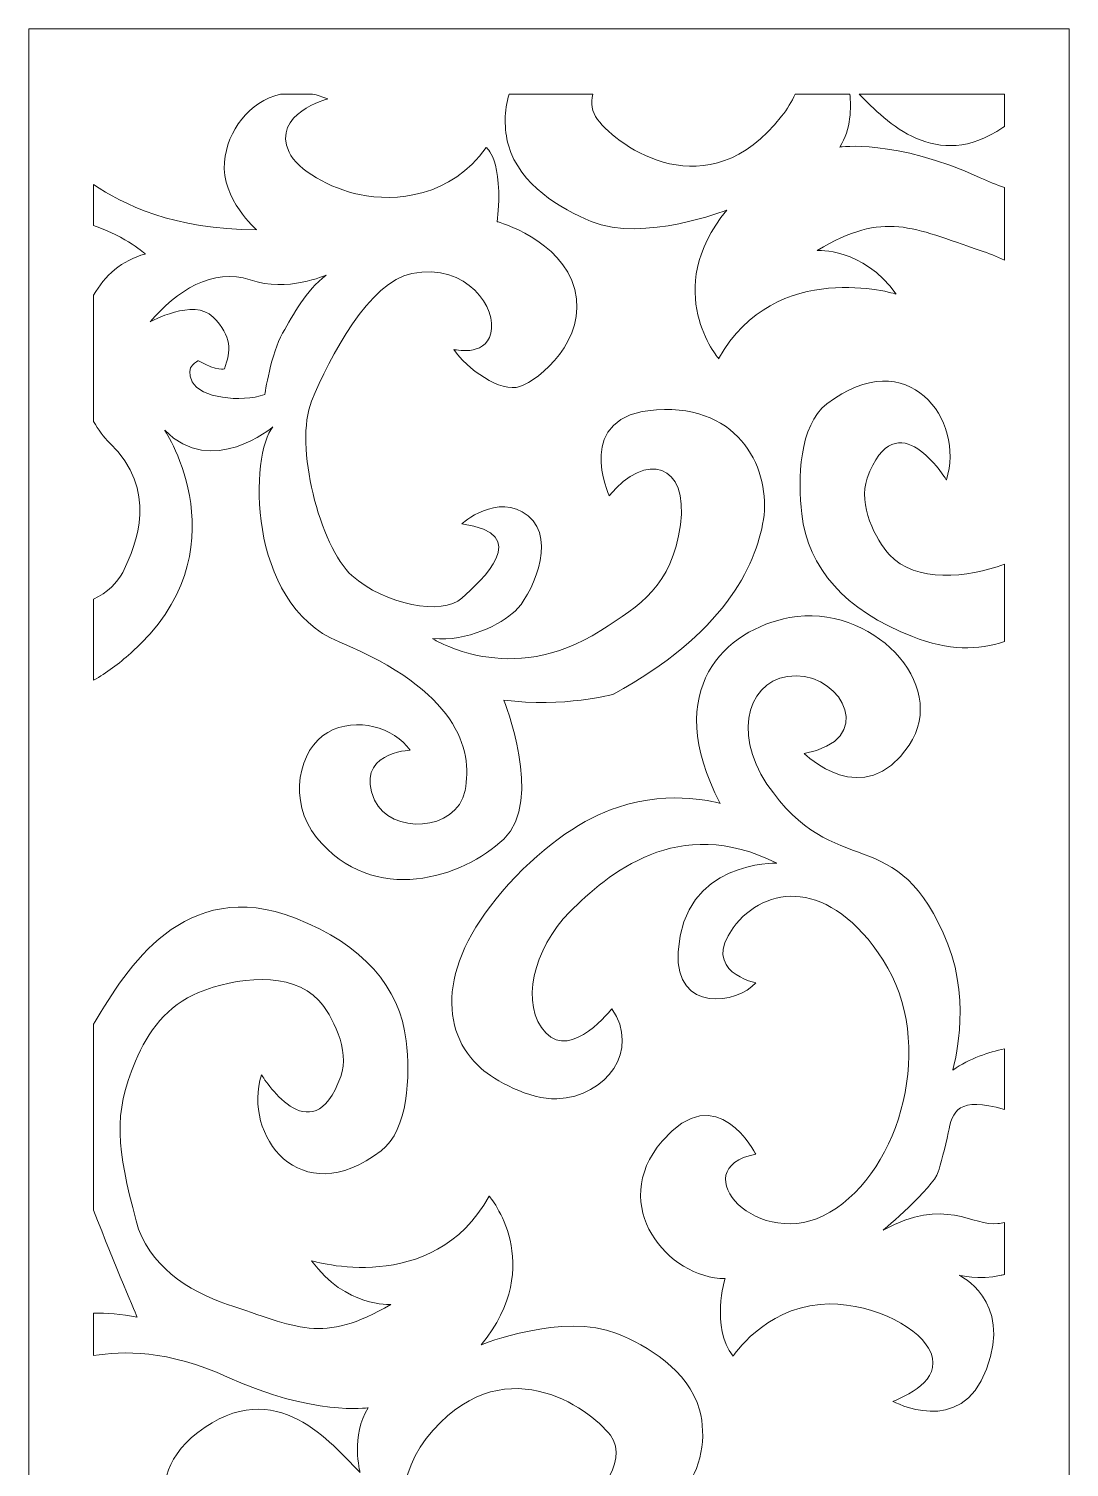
# Model space of a CAD drawing. Header units: centimetres. Extents: x -9.5 to 6.2, y -4.6 to 14.4.
# Drawn here: x -9.54 to -2.64, y 4.85 to 14.37 of the extents above; entities that cross this region are included whole.
import ezdxf

# ---------------------------------------------------------------- set-up
doc = ezdxf.new("R2010")
doc.units = ezdxf.units.CM
doc.header["$MEASUREMENT"] = 0
doc.layers.add('layer 1', color=7, linetype='Continuous')

msp = doc.modelspace()

# ---------------------------------------------------------------- linework, layer by layer
at = {"layer": 'layer 1', "color": 242, "lineweight": 9}
for points, knots in [([(-9.53706, 14.37235), (-9.53706, 14.37235), (-2.6442, 14.37235), (-2.6442, 14.37235), (-2.6442, 14.37235), (-2.6442, 14.37235), (-2.6442, -4.63524), (-2.6442, -4.63524), (-2.6442, -4.63524), (-2.6442, -4.63524), (-9.53706, -4.63524), (-9.53706, -4.63524), (-9.53706, -4.63524), (-9.53706, -4.63524), (-9.53706, 14.37235), (-9.53706, 14.37235)], [0, 0, 0, 0, 0.2, 0.2, 0.2, 0.2, 0.4, 0.4, 0.4, 0.4, 0.6, 0.6, 0.6, 0.6, 1, 1, 1, 1]), ([(-9.10724, 10.05919), (-9.10724, 10.05919), (-9.10724, 10.59631), (-9.10724, 10.59631), (-9.10724, 10.59631), (-9.01761, 10.63834), (-8.94774, 10.70755), (-8.91468, 10.77366), (-8.91468, 10.77366), (-8.8184, 10.96622), (-8.67934, 11.31922), (-9.00027, 11.62946), (-9.00027, 11.62946), (-9.04202, 11.66982), (-9.07773, 11.71854), (-9.10724, 11.77302), (-9.10724, 11.77302), (-9.10724, 11.77302), (-9.10724, 12.60845), (-9.10724, 12.60845), (-9.10724, 12.60845), (-9.03482, 12.73811), (-8.92196, 12.83942), (-8.76493, 12.88109), (-8.76493, 12.88109), (-8.76493, 12.88109), (-8.88567, 12.99269), (-9.10724, 13.06961), (-9.10724, 13.06961), (-9.10724, 13.06961), (-9.10724, 13.34207), (-9.10724, 13.34207), (-9.10724, 13.34207), (-8.91529, 13.21165), (-8.57902, 13.04156), (-8.02682, 13.04156), (-8.02682, 13.04156), (-8.02682, 13.04156), (-8.26264, 13.24443), (-8.24068, 13.48988), (-8.24068, 13.48988), (-8.22216, 13.69702), (-8.07761, 13.89109), (-7.8683, 13.94016), (-7.8683, 13.94016), (-7.8683, 13.94016), (-7.65716, 13.94016), (-7.65716, 13.94016), (-7.65716, 13.94016), (-7.62429, 13.93296), (-7.59053, 13.9224), (-7.55613, 13.90807), (-7.55613, 13.90807), (-7.55613, 13.90807), (-7.93054, 13.81179), (-7.81288, 13.55505), (-7.81288, 13.55505), (-7.7585, 13.43638), (-7.5389, 13.31531), (-7.34535, 13.27427), (-7.34535, 13.27427), (-7.11274, 13.22499), (-6.73493, 13.25618), (-6.5078, 13.58714), (-6.5078, 13.58714), (-6.5078, 13.58714), (-6.39014, 13.51224), (-6.43292, 13.09503), (-6.43292, 13.09503), (-6.43292, 13.09503), (-6.00508, 12.97737), (-5.91949, 12.64575), (-5.91949, 12.64575), (-5.8339, 12.3141), (-6.1548, 12.04667), (-6.28315, 12.00389), (-6.28315, 12.00389), (-6.41152, 11.96108), (-6.63617, 12.12154), (-6.72174, 12.24992), (-6.72174, 12.24992), (-6.72174, 12.24992), (-6.51849, 12.19645), (-6.47571, 12.35691), (-6.47571, 12.35691), (-6.43292, 12.51738), (-6.62846, 12.82413), (-6.99989, 12.75272), (-6.99989, 12.75272), (-7.27801, 12.69922), (-7.54544, 12.19645), (-7.6631, 11.90761), (-7.6631, 11.90761), (-7.78079, 11.61877), (-7.60963, 10.94481), (-7.39567, 10.75225), (-7.39567, 10.75225), (-7.18173, 10.5597), (-6.79664, 10.48482), (-6.66827, 10.60248), (-6.66827, 10.60248), (-6.53989, 10.72016), (-6.18689, 11.03038), (-6.66827, 11.09456), (-6.66827, 11.09456), (-6.66827, 11.09456), (-6.43292, 11.30853), (-6.22968, 11.14806), (-6.22968, 11.14806), (-6.02645, 10.9876), (-6.21896, 10.60248), (-6.31524, 10.51691), (-6.31524, 10.51691), (-6.41152, 10.43132), (-6.62546, 10.31364), (-6.8608, 10.33504), (-6.8608, 10.33504), (-6.8608, 10.33504), (-6.34734, 10.00342), (-5.74833, 10.38854), (-5.74833, 10.38854), (-5.48294, 10.55914), (-5.27765, 10.68094), (-5.22059, 11.08744), (-5.22059, 11.08744), (-5.16355, 11.49396), (-5.4488, 11.57952), (-5.69127, 11.28), (-5.69127, 11.28), (-5.69127, 11.28), (-5.94089, 11.81489), (-5.37749, 11.85055), (-5.37749, 11.85055), (-4.81409, 11.88621), (-4.62022, 11.4369), (-4.67013, 11.12309), (-4.67013, 11.12309), (-4.72006, 10.80932), (-4.94247, 10.36001), (-5.66274, 9.96774), (-5.66274, 9.96774), (-5.66274, 9.96774), (-5.99436, 9.87505), (-6.39014, 9.92852), (-6.39014, 9.92852), (-6.39014, 9.92852), (-6.12271, 9.26528), (-6.39014, 9.00854), (-6.39014, 9.00854), (-6.65755, 8.75179), (-7.25332, 8.55756), (-7.63101, 9.01923), (-7.63101, 9.01923), (-7.82357, 9.25459), (-7.74869, 9.60759), (-7.55613, 9.71458), (-7.55613, 9.71458), (-7.36357, 9.82155), (-7.11755, 9.74668), (-7.01058, 9.5969), (-7.01058, 9.5969), (-7.01058, 9.5969), (-7.38579, 9.5779), (-7.24592, 9.26528), (-7.24592, 9.26528), (-7.14484, 9.03939), (-6.70036, 9.05132), (-6.64686, 9.32947), (-6.64686, 9.32947), (-6.59339, 9.60759), (-6.6992, 9.99003), (-7.48126, 10.31364), (-7.48126, 10.31364), (-8.10169, 10.57039), (-8.0696, 11.56527), (-7.91985, 11.73643), (-7.91985, 11.73643), (-7.91985, 11.73643), (-8.32634, 11.39412), (-8.63656, 11.71505), (-8.63656, 11.71505), (-8.63656, 11.71505), (-8.10169, 10.91272), (-8.86119, 10.23877), (-8.86119, 10.23877), (-8.94091, 10.16803), (-9.02347, 10.10915), (-9.10724, 10.05919)], [0, 0, 0, 0, 0.0208333, 0.0208333, 0.0208333, 0.0208333, 0.0416667, 0.0416667, 0.0416667, 0.0416667, 0.0625, 0.0625, 0.0625, 0.0625, 0.0833333, 0.0833333, 0.0833333, 0.0833333, 0.1041667, 0.1041667, 0.1041667, 0.1041667, 0.125, 0.125, 0.125, 0.125, 0.1458333, 0.1458333, 0.1458333, 0.1458333, 0.1666667, 0.1666667, 0.1666667, 0.1666667, 0.1875, 0.1875, 0.1875, 0.1875, 0.2083333, 0.2083333, 0.2083333, 0.2083333, 0.2291667, 0.2291667, 0.2291667, 0.2291667, 0.25, 0.25, 0.25, 0.25, 0.2708333, 0.2708333, 0.2708333, 0.2708333, 0.2916667, 0.2916667, 0.2916667, 0.2916667, 0.3125, 0.3125, 0.3125, 0.3125, 0.3333333, 0.3333333, 0.3333333, 0.3333333, 0.3541667, 0.3541667, 0.3541667, 0.3541667, 0.375, 0.375, 0.375, 0.375, 0.3958333, 0.3958333, 0.3958333, 0.3958333, 0.4166667, 0.4166667, 0.4166667, 0.4166667, 0.4375, 0.4375, 0.4375, 0.4375, 0.4583333, 0.4583333, 0.4583333, 0.4583333, 0.4791667, 0.4791667, 0.4791667, 0.4791667, 0.5, 0.5, 0.5, 0.5, 0.5208333, 0.5208333, 0.5208333, 0.5208333, 0.5416667, 0.5416667, 0.5416667, 0.5416667, 0.5625, 0.5625, 0.5625, 0.5625, 0.5833333, 0.5833333, 0.5833333, 0.5833333, 0.6041667, 0.6041667, 0.6041667, 0.6041667, 0.625, 0.625, 0.625, 0.625, 0.6458333, 0.6458333, 0.6458333, 0.6458333, 0.6666667, 0.6666667, 0.6666667, 0.6666667, 0.6875, 0.6875, 0.6875, 0.6875, 0.7083333, 0.7083333, 0.7083333, 0.7083333, 0.7291667, 0.7291667, 0.7291667, 0.7291667, 0.75, 0.75, 0.75, 0.75, 0.7708333, 0.7708333, 0.7708333, 0.7708333, 0.7916667, 0.7916667, 0.7916667, 0.7916667, 0.8125, 0.8125, 0.8125, 0.8125, 0.8333333, 0.8333333, 0.8333333, 0.8333333, 0.8541667, 0.8541667, 0.8541667, 0.8541667, 0.875, 0.875, 0.875, 0.875, 0.8958333, 0.8958333, 0.8958333, 0.8958333, 0.9166667, 0.9166667, 0.9166667, 0.9166667, 0.9375, 0.9375, 0.9375, 0.9375, 0.9583333, 0.9583333, 0.9583333, 0.9583333, 1, 1, 1, 1]), ([(-6.3556, 13.94016), (-6.3556, 13.94016), (-5.80109, 13.94016), (-5.80109, 13.94016), (-5.80109, 13.94016), (-5.81343, 13.88128), (-5.80792, 13.82215), (-5.76905, 13.77134), (-5.76905, 13.77134), (-5.62999, 13.58947), (-5.04135, 13.1668), (-4.54957, 13.79271), (-4.54957, 13.79271), (-4.51189, 13.84068), (-4.48232, 13.88993), (-4.45958, 13.94016), (-4.45958, 13.94016), (-4.45958, 13.94016), (-4.09799, 13.94016), (-4.09799, 13.94016), (-4.09799, 13.94016), (-4.08838, 13.85293), (-4.08798, 13.70768), (-4.16447, 13.58947), (-4.16447, 13.58947), (-4.16447, 13.58947), (-3.79955, 13.6445), (-3.2338, 13.38622), (-3.2338, 13.38622), (-3.17863, 13.36102), (-3.12539, 13.33944), (-3.07401, 13.3211), (-3.07401, 13.3211), (-3.07401, 13.3211), (-3.07401, 12.8403), (-3.07401, 12.8403), (-3.07401, 12.8403), (-3.12625, 12.86545), (-3.18, 12.88688), (-3.2338, 12.90482), (-3.2338, 12.90482), (-3.6831, 13.0546), (-3.86494, 13.17225), (-4.31422, 12.90482), (-4.31422, 12.90482), (-4.31422, 12.90482), (-4.0147, 12.92622), (-3.79007, 12.61598), (-3.79007, 12.61598), (-3.79007, 12.61598), (-4.59237, 12.86204), (-4.96675, 12.18808), (-4.96675, 12.18808), (-4.96675, 12.18808), (-5.35187, 12.63738), (-4.91328, 13.17225), (-4.91328, 13.17225), (-4.91328, 13.17225), (-5.46146, 12.95427), (-5.81184, 13.09738), (-5.81184, 13.09738), (-6.01074, 13.1786), (-6.28459, 13.33684), (-6.35934, 13.60263), (-6.35934, 13.60263), (-6.38918, 13.70871), (-6.38787, 13.82933), (-6.3556, 13.94016)], [0, 0, 0, 0, 0.0555556, 0.0555556, 0.0555556, 0.0555556, 0.1111111, 0.1111111, 0.1111111, 0.1111111, 0.1666667, 0.1666667, 0.1666667, 0.1666667, 0.2222222, 0.2222222, 0.2222222, 0.2222222, 0.2777778, 0.2777778, 0.2777778, 0.2777778, 0.3333333, 0.3333333, 0.3333333, 0.3333333, 0.3888889, 0.3888889, 0.3888889, 0.3888889, 0.4444444, 0.4444444, 0.4444444, 0.4444444, 0.5, 0.5, 0.5, 0.5, 0.5555556, 0.5555556, 0.5555556, 0.5555556, 0.6111111, 0.6111111, 0.6111111, 0.6111111, 0.6666667, 0.6666667, 0.6666667, 0.6666667, 0.7222222, 0.7222222, 0.7222222, 0.7222222, 0.7777778, 0.7777778, 0.7777778, 0.7777778, 0.8333333, 0.8333333, 0.8333333, 0.8333333, 0.8888889, 0.8888889, 0.8888889, 0.8888889, 1, 1, 1, 1]), ([(-4.03519, 13.94016), (-4.03519, 13.94016), (-3.07401, 13.94016), (-3.07401, 13.94016), (-3.07401, 13.94016), (-3.07401, 13.94016), (-3.07401, 13.72486), (-3.07401, 13.72486), (-3.07401, 13.72486), (-3.07401, 13.72486), (-3.08405, 13.71784), (-3.08405, 13.71784), (-3.08405, 13.71784), (-3.52266, 13.41957), (-3.85527, 13.75238), (-4.03519, 13.94016)], [0, 0, 0, 0, 0.2, 0.2, 0.2, 0.2, 0.4, 0.4, 0.4, 0.4, 0.6, 0.6, 0.6, 0.6, 1, 1, 1, 1]), ([(-7.56682, 12.742), (-7.56682, 12.742), (-7.82357, 12.62435), (-8.0696, 12.70991), (-8.0696, 12.70991), (-8.31563, 12.7955), (-8.56168, 12.63504), (-8.73284, 12.43179), (-8.73284, 12.43179), (-8.73284, 12.43179), (-8.444, 12.59225), (-8.31563, 12.46388), (-8.31563, 12.46388), (-8.18728, 12.33551), (-8.19797, 12.23923), (-8.24075, 12.12154), (-8.24075, 12.12154), (-8.24075, 12.12154), (-8.28353, 12.10017), (-8.41191, 12.17504), (-8.41191, 12.17504), (-8.41191, 12.17504), (-8.50819, 12.14295), (-8.45469, 12.03598), (-8.45469, 12.03598), (-8.40122, 11.92899), (-8.13378, 11.89689), (-7.97332, 11.95039), (-7.97332, 11.95039), (-7.97332, 11.95039), (-7.93054, 12.22854), (-7.85566, 12.35691), (-7.85566, 12.35691), (-7.78079, 12.48528), (-7.70588, 12.63504), (-7.56682, 12.742)], [0, 0, 0, 0, 0.1, 0.1, 0.1, 0.1, 0.2, 0.2, 0.2, 0.2, 0.3, 0.3, 0.3, 0.3, 0.4, 0.4, 0.4, 0.4, 0.5, 0.5, 0.5, 0.5, 0.6, 0.6, 0.6, 0.6, 0.7, 0.7, 0.7, 0.7, 0.8, 0.8, 0.8, 0.8, 1, 1, 1, 1]), ([(-3.07401, 10.82728), (-3.07401, 10.82728), (-3.07401, 10.315), (-3.07401, 10.315), (-3.07401, 10.315), (-3.24426, 10.25749), (-3.44528, 10.25501), (-3.6831, 10.34808), (-3.6831, 10.34808), (-4.13306, 10.52417), (-4.37356, 10.80305), (-4.41626, 11.16039), (-4.41626, 11.16039), (-4.44363, 11.38924), (-4.43332, 11.74792), (-4.25004, 11.88853), (-4.25004, 11.88853), (-3.71264, 12.30084), (-3.33008, 11.78156), (-3.45845, 11.38575), (-3.45845, 11.38575), (-3.45845, 11.38575), (-3.79007, 11.93134), (-3.9826, 11.39644), (-3.9826, 11.39644), (-4.04601, 11.22036), (-3.92494, 10.98823), (-3.83596, 10.89081), (-3.83596, 10.89081), (-3.66506, 10.70376), (-3.31651, 10.73664), (-3.07401, 10.82728)], [0, 0, 0, 0, 0.1111111, 0.1111111, 0.1111111, 0.1111111, 0.2222222, 0.2222222, 0.2222222, 0.2222222, 0.3333333, 0.3333333, 0.3333333, 0.3333333, 0.4444444, 0.4444444, 0.4444444, 0.4444444, 0.5555556, 0.5555556, 0.5555556, 0.5555556, 0.6666667, 0.6666667, 0.6666667, 0.6666667, 0.7777778, 0.7777778, 0.7777778, 0.7777778, 1, 1, 1, 1]), ([(-3.07401, 7.61895), (-3.07401, 7.61895), (-3.07401, 7.21777), (-3.07401, 7.21777), (-3.07401, 7.21777), (-3.37728, 7.3075), (-3.41923, 7.2074), (-3.44602, 7.06308), (-3.44602, 7.06308), (-3.46221, 6.97583), (-3.50067, 6.84455), (-3.5126, 6.80482), (-3.5126, 6.80482), (-3.5447, 6.69783), (-3.87632, 6.41971), (-3.87632, 6.41971), (-3.87632, 6.41971), (-3.46982, 6.64436), (-3.27726, 6.44109), (-3.1168, 6.46249), (-3.1168, 6.46249), (-3.10257, 6.46438), (-3.08829, 6.46671), (-3.07401, 6.46951), (-3.07401, 6.46951), (-3.07401, 6.46951), (-3.07401, 6.12503), (-3.07401, 6.12503), (-3.07401, 6.12503), (-3.08119, 6.12326), (-3.08832, 6.12167), (-3.09542, 6.12015), (-3.09542, 6.12015), (-3.24517, 6.08806), (-3.37354, 6.12015), (-3.37354, 6.12015), (-3.37354, 6.12015), (-3.37354, 6.12015), (-3.02052, 5.95969), (-3.19167, 5.4997), (-3.19167, 5.4997), (-3.36285, 5.03973), (-3.81213, 5.28576), (-3.81213, 5.28576), (-3.81213, 5.28576), (-3.68376, 5.33923), (-3.46737, 5.44728), (-3.57679, 5.63878), (-3.57679, 5.63878), (-3.66235, 5.78853), (-3.98442, 5.9541), (-4.2935, 5.92759), (-4.2935, 5.92759), (-4.6679, 5.8955), (-4.87115, 5.58528), (-4.87115, 5.58528), (-4.87115, 5.58528), (-5.0209, 5.77784), (-4.92465, 6.09877), (-4.92465, 6.09877), (-4.92465, 6.09877), (-5.29905, 6.09877), (-5.70555, 6.58017), (-5.34184, 7.00807), (-5.34184, 7.00807), (-4.97812, 7.43597), (-4.7214, 6.92248), (-4.7214, 6.92248), (-4.7214, 6.92248), (-5.21346, 6.8262), (-4.7, 6.25924), (-4.22932, 6.53736), (-4.22932, 6.53736), (-3.75863, 6.81551), (-3.52329, 7.66062), (-3.87632, 8.20621), (-3.87632, 8.20621), (-4.22932, 8.75179), (-4.65721, 8.70901), (-4.87115, 8.42017), (-4.87115, 8.42017), (-5.08509, 8.13133), (-4.7214, 8.05643), (-4.7214, 8.05643), (-4.7214, 8.05643), (-4.83906, 7.91737), (-5.25624, 7.85318), (-5.23487, 8.25971), (-5.23487, 8.25971), (-5.2028, 8.86872), (-4.58234, 8.84807), (-4.58234, 8.84807), (-4.58234, 8.84807), (-5.23487, 9.17969), (-5.70555, 8.77319), (-5.95158, 8.52714), (-5.95158, 8.52714), (-6.19758, 8.28108), (-6.28315, 7.90668), (-6.11199, 7.72481), (-6.11199, 7.72481), (-5.94089, 7.54294), (-5.67346, 7.88527), (-5.67346, 7.88527), (-5.67346, 7.88527), (-5.48812, 7.61299), (-5.70532, 7.3026), (-6.03856, 7.28872), (-6.03856, 7.28872), (-6.21967, 7.28119), (-6.45377, 7.41328), (-6.53989, 7.48947), (-6.53989, 7.48947), (-6.81802, 7.7355), (-6.83207, 8.18993), (-6.35805, 8.70901), (-6.35805, 8.70901), (-6.10381, 8.98738), (-5.85775, 9.14424), (-5.63636, 9.2182), (-5.63636, 9.2182), (-5.26933, 9.34086), (-4.95674, 9.24388), (-4.95674, 9.24388), (-4.95674, 9.24388), (-5.35252, 10.00342), (-4.91803, 10.39549), (-4.49675, 10.4741), (-4.49675, 10.4741), (-3.96251, 10.5738), (-3.43161, 10.03931), (-3.70516, 9.629), (-3.70516, 9.629), (-4.00466, 9.17969), (-4.40047, 9.5755), (-4.40047, 9.5755), (-4.40047, 9.5755), (-3.9191, 9.66109), (-4.14375, 10.08899), (-4.45397, 10.08899), (-4.45397, 10.08899), (-4.76418, 10.08899), (-4.88316, 9.72161), (-4.6465, 9.37225), (-4.6465, 9.37225), (-4.19722, 8.70901), (-3.78004, 9.1476), (-3.44842, 8.31318), (-3.44842, 8.31318), (-3.28755, 7.9084), (-3.41632, 7.47876), (-3.41632, 7.47876), (-3.41632, 7.47876), (-3.29968, 7.55654), (-3.17787, 7.59755), (-3.07401, 7.61895)], [0, 0, 0, 0, 0.025, 0.025, 0.025, 0.025, 0.05, 0.05, 0.05, 0.05, 0.075, 0.075, 0.075, 0.075, 0.1, 0.1, 0.1, 0.1, 0.125, 0.125, 0.125, 0.125, 0.15, 0.15, 0.15, 0.15, 0.175, 0.175, 0.175, 0.175, 0.2, 0.2, 0.2, 0.2, 0.225, 0.225, 0.225, 0.225, 0.25, 0.25, 0.25, 0.25, 0.275, 0.275, 0.275, 0.275, 0.3, 0.3, 0.3, 0.3, 0.325, 0.325, 0.325, 0.325, 0.35, 0.35, 0.35, 0.35, 0.375, 0.375, 0.375, 0.375, 0.4, 0.4, 0.4, 0.4, 0.425, 0.425, 0.425, 0.425, 0.45, 0.45, 0.45, 0.45, 0.475, 0.475, 0.475, 0.475, 0.5, 0.5, 0.5, 0.5, 0.525, 0.525, 0.525, 0.525, 0.55, 0.55, 0.55, 0.55, 0.575, 0.575, 0.575, 0.575, 0.6, 0.6, 0.6, 0.6, 0.625, 0.625, 0.625, 0.625, 0.65, 0.65, 0.65, 0.65, 0.675, 0.675, 0.675, 0.675, 0.7, 0.7, 0.7, 0.7, 0.725, 0.725, 0.725, 0.725, 0.75, 0.75, 0.75, 0.75, 0.775, 0.775, 0.775, 0.775, 0.8, 0.8, 0.8, 0.8, 0.825, 0.825, 0.825, 0.825, 0.85, 0.85, 0.85, 0.85, 0.875, 0.875, 0.875, 0.875, 0.9, 0.9, 0.9, 0.9, 0.925, 0.925, 0.925, 0.925, 0.95, 0.95, 0.95, 0.95, 1, 1, 1, 1]), ([(-9.10724, 2.59476), (-9.10724, 2.59476), (-9.10724, 3.06198), (-9.10724, 3.06198), (-9.10724, 3.06198), (-9.0192, 2.97505), (-8.93083, 2.83624), (-8.74168, 2.79015), (-8.74168, 2.79015), (-8.58089, 2.75095), (-8.31058, 2.78287), (-8.15519, 2.94298), (-8.15519, 2.94298), (-7.80216, 3.3067), (-7.63101, 3.47788), (-6.89289, 3.43507), (-6.89289, 3.43507), (-6.89289, 3.43507), (-7.20313, 3.84159), (-7.40638, 4.24809), (-7.40638, 4.24809), (-7.52371, 4.4828), (-7.60048, 4.68508), (-7.75253, 4.74022), (-7.75253, 4.74022), (-7.86387, 4.78061), (-8.08855, 4.75435), (-8.13378, 4.57973), (-8.13378, 4.57973), (-8.23249, 4.19876), (-7.85566, 4.05553), (-7.67379, 4.32299), (-7.67379, 4.32299), (-7.67379, 4.32299), (-7.47054, 3.92718), (-8.10169, 3.88437), (-8.10169, 3.88437), (-8.10169, 3.88437), (-8.05891, 3.31741), (-8.42262, 3.29601), (-8.42262, 3.29601), (-8.78631, 3.2746), (-8.76493, 3.52066), (-8.76493, 3.52066), (-8.76493, 3.52066), (-8.76493, 3.52066), (-8.4654, 3.49925), (-8.50819, 3.74531), (-8.50819, 3.74531), (-8.54604, 3.96296), (-8.80989, 3.96289), (-9.10724, 3.78966), (-9.10724, 3.78966), (-9.10724, 3.78966), (-9.10724, 4.30103), (-9.10724, 4.30103), (-9.10724, 4.30103), (-8.87605, 4.33087), (-8.63229, 4.33464), (-8.47609, 4.29089), (-8.47609, 4.29089), (-8.47609, 4.29089), (-8.90399, 4.75089), (-8.36913, 5.11458), (-8.36913, 5.11458), (-7.85874, 5.46166), (-7.49195, 4.95414), (-7.3422, 4.81507), (-7.3422, 4.81507), (-7.3422, 4.81507), (-7.40638, 5.06111), (-7.2887, 5.24295), (-7.2887, 5.24295), (-7.2887, 5.24295), (-7.65363, 5.18794), (-8.21938, 5.44622), (-8.21938, 5.44622), (-8.61677, 5.62766), (-8.91648, 5.62064), (-9.10724, 5.5887), (-9.10724, 5.5887), (-9.10724, 5.5887), (-9.10724, 5.87046), (-9.10724, 5.87046), (-9.10724, 5.87046), (-9.02223, 5.87114), (-8.92292, 5.86442), (-8.8184, 5.84203), (-8.8184, 5.84203), (-8.8184, 5.84203), (-8.96495, 6.18394), (-9.10724, 6.55076), (-9.10724, 6.55076), (-9.10724, 6.55076), (-9.10724, 7.78184), (-9.10724, 7.78184), (-9.10724, 7.78184), (-9.10724, 7.78184), (-9.09653, 7.79969), (-9.09653, 7.79969), (-9.09653, 7.79969), (-8.89328, 8.14202), (-8.50819, 8.77319), (-7.77007, 8.48436), (-7.77007, 8.48436), (-7.32011, 8.30827), (-7.07961, 8.02937), (-7.03688, 7.67202), (-7.03688, 7.67202), (-7.00954, 7.4432), (-7.01985, 7.08449), (-7.20313, 6.94389), (-7.20313, 6.94389), (-7.74053, 6.5316), (-8.12309, 7.05085), (-7.99472, 7.44666), (-7.99472, 7.44666), (-7.99472, 7.44666), (-7.6631, 6.9011), (-7.47054, 7.43597), (-7.47054, 7.43597), (-7.40717, 7.61205), (-7.52824, 7.84419), (-7.61721, 7.9416), (-7.61721, 7.9416), (-7.79595, 8.13725), (-8.16911, 8.09224), (-8.41191, 7.99224), (-8.41191, 7.99224), (-8.61981, 7.90665), (-8.74729, 7.73373), (-8.83038, 7.53731), (-8.83038, 7.53731), (-8.9795, 7.18476), (-8.954, 6.96637), (-8.82566, 6.48038), (-8.82566, 6.48038), (-8.74803, 6.18649), (-8.4837, 6.01571), (-8.21938, 5.92759), (-8.21938, 5.92759), (-7.77007, 5.77784), (-7.58823, 5.66016), (-7.13895, 5.92759), (-7.13895, 5.92759), (-7.13895, 5.92759), (-7.43848, 5.90621), (-7.6631, 6.21643), (-7.6631, 6.21643), (-7.6631, 6.21643), (-6.8608, 5.9704), (-6.4864, 6.64436), (-6.4864, 6.64436), (-6.4864, 6.64436), (-6.1013, 6.19505), (-6.53989, 5.66016), (-6.53989, 5.66016), (-6.53989, 5.66016), (-5.99173, 5.87814), (-5.64136, 5.73506), (-5.64136, 5.73506), (-5.44246, 5.65382), (-5.16858, 5.49558), (-5.09383, 5.22981), (-5.09383, 5.22981), (-4.99379, 4.87418), (-5.24457, 4.3548), (-5.8339, 4.59042), (-5.8339, 4.59042), (-5.8339, 4.59042), (-5.54508, 4.87926), (-5.68414, 5.06111), (-5.68414, 5.06111), (-5.82321, 5.24295), (-6.41183, 5.66564), (-6.90361, 5.03973), (-6.90361, 5.03973), (-7.37429, 4.44065), (-6.60408, 3.62763), (-6.4543, 3.50997), (-6.4543, 3.50997), (-6.30455, 3.39229), (-5.95158, 3.11414), (-5.24555, 3.11414), (-5.24555, 3.11414), (-5.24555, 3.11414), (-5.4814, 3.31703), (-5.45942, 3.56248), (-5.45942, 3.56248), (-5.43265, 3.86166), (-5.14298, 4.13392), (-4.77487, 3.98065), (-4.77487, 3.98065), (-4.77487, 3.98065), (-5.14928, 3.88437), (-5.03162, 3.62763), (-5.03162, 3.62763), (-4.97724, 3.50899), (-4.75764, 3.38789), (-4.5641, 3.34688), (-4.5641, 3.34688), (-4.33151, 3.29757), (-3.95367, 3.32876), (-3.72654, 3.65972), (-3.72654, 3.65972), (-3.72654, 3.65972), (-3.60888, 3.58485), (-3.65167, 3.16763), (-3.65167, 3.16763), (-3.65167, 3.16763), (-3.22376, 3.04995), (-3.1382, 2.71833), (-3.1382, 2.71833), (-3.05261, 2.38671), (-3.33859, 2.14257), (-3.46696, 2.09977), (-3.46696, 2.09977), (-3.59531, 2.05698), (-3.85491, 2.19415), (-3.9405, 2.32252), (-3.9405, 2.32252), (-3.9405, 2.32252), (-3.73725, 2.26903), (-3.69445, 2.42949), (-3.69445, 2.42949), (-3.65167, 2.58996), (-3.84723, 2.89674), (-4.21863, 2.8253), (-4.21863, 2.8253), (-4.49675, 2.77183), (-4.76418, 2.26903), (-4.88184, 1.98019), (-4.88184, 1.98019), (-4.99953, 1.69135), (-4.82837, 1.01739), (-4.61441, 0.82484), (-4.61441, 0.82484), (-4.40047, 0.63228), (-4.01538, 0.5574), (-3.887, 0.67509), (-3.887, 0.67509), (-3.75863, 0.79274), (-3.40563, 1.10298), (-3.887, 1.16717), (-3.887, 1.16717), (-3.887, 1.16717), (-3.65167, 1.38113), (-3.44842, 1.22067), (-3.44842, 1.22067), (-3.24517, 1.0602), (-3.43773, 0.67509), (-3.53401, 0.58949), (-3.53401, 0.58949), (-3.63026, 0.50393), (-3.84422, 0.38625), (-4.07956, 0.40765), (-4.07956, 0.40765), (-4.07956, 0.40765), (-3.62596, 0.11467), (-3.07401, 0.39929), (-3.07401, 0.39929), (-3.07401, 0.39929), (-3.07401, -0.00029), (-3.07401, -0.00029), (-3.07401, -0.00029), (-3.2079, -0.01659), (-3.39934, -0.0272), (-3.60888, 0.00113), (-3.60888, 0.00113), (-3.60888, 0.00113), (-3.34145, -0.66214), (-3.60888, -0.91888), (-3.60888, -0.91888), (-3.87632, -1.17563), (-4.47206, -1.36983), (-4.84975, -0.90817), (-4.84975, -0.90817), (-5.04231, -0.67283), (-4.96743, -0.3198), (-4.77487, -0.21283), (-4.77487, -0.21283), (-4.58234, -0.10584), (-4.33628, -0.18074), (-4.22932, -0.33049), (-4.22932, -0.33049), (-4.22932, -0.33049), (-4.60455, -0.3495), (-4.46466, -0.66214), (-4.46466, -0.66214), (-4.36358, -0.88803), (-3.9191, -0.87608), (-3.8656, -0.59795), (-3.8656, -0.59795), (-3.81213, -0.3198), (-3.91794, 0.06261), (-4.7, 0.38625), (-4.7, 0.38625), (-5.32043, 0.64299), (-5.28834, 1.63788), (-5.13859, 1.80903), (-5.13859, 1.80903), (-5.13859, 1.80903), (-5.54508, 1.4667), (-5.8553, 1.78763), (-5.8553, 1.78763), (-5.8553, 1.78763), (-5.32043, 0.9853), (-6.0799, 0.31137), (-6.0799, 0.31137), (-6.83942, -0.36258), (-7.85811, 0.0361), (-7.70588, -0.97235), (-7.70588, -0.97235), (-7.55886, -1.50419), (-6.91523, -1.36718), (-6.8822, -1.07935), (-6.8822, -1.07935), (-6.82871, -0.7798), (-7.01058, -0.44818), (-7.40638, -0.79051), (-7.40638, -0.79051), (-7.40638, -0.79051), (-7.27801, -0.34121), (-6.74314, -0.48027), (-6.74314, -0.48027), (-6.20827, -0.61933), (-6.37943, -1.52863), (-6.79664, -1.7105), (-6.79664, -1.7105), (-7.21382, -1.89237), (-7.83426, -1.63562), (-8.00541, -1.12213), (-8.00541, -1.12213), (-8.17657, -0.60864), (-7.84497, -0.17003), (-7.62032, -0.06306), (-7.62032, -0.06306), (-7.62032, -0.06306), (-8.26153, -0.10978), (-8.4654, 0.51462), (-8.4654, 0.51462), (-8.58117, 1.07572), (-8.1728, 1.31232), (-7.99472, 1.33833), (-7.99472, 1.33833), (-7.79147, 1.38113), (-7.53473, 1.31695), (-7.56682, 0.89974), (-7.56682, 0.89974), (-7.57117, 0.878), (-8.01304, 1.24978), (-7.98403, 0.69646), (-7.98403, 0.69646), (-7.91406, 0.35001), (-7.57423, 0.32117), (-7.43848, 0.32206), (-7.43848, 0.32206), (-7.25661, 0.31137), (-6.89289, 0.32206), (-6.66827, 0.37556), (-6.66827, 0.37556), (-6.66827, 0.37556), (-7.48126, 0.56812), (-7.3422, 1.14577), (-7.3422, 1.14577), (-7.20313, 1.72344), (-6.61477, 1.58438), (-6.53989, 1.19926), (-6.53989, 1.19926), (-6.53989, 1.19926), (-6.76187, 1.32786), (-6.88936, 1.26795), (-6.88936, 1.26795), (-6.98316, 1.22388), (-7.03562, 1.03852), (-6.8608, 0.82484), (-6.8608, 0.82484), (-6.57199, 0.47184), (-6.22162, 0.66983), (-6.1334, 0.84624), (-6.1334, 0.84624), (-6.03714, 1.0388), (-5.89808, 1.39182), (-6.21896, 1.70206), (-6.21896, 1.70206), (-6.53989, 2.01228), (-6.5078, 2.81461), (-5.98367, 2.95367), (-5.98367, 2.95367), (-5.98367, 2.95367), (-6.19956, 3.15331), (-6.58369, 3.20261), (-6.58369, 3.20261), (-6.75942, 3.22515), (-6.97878, 3.23316), (-7.21382, 3.14623), (-7.21382, 3.14623), (-7.99472, 2.85739), (-7.81288, 2.46159), (-7.2673, 2.40809), (-7.2673, 2.40809), (-7.2673, 2.40809), (-7.28031, 2.19693), (-7.46779, 2.11308), (-7.46779, 2.11308), (-7.66424, 2.02525), (-8.0793, 1.97668), (-8.08029, 2.50437), (-8.08029, 2.50437), (-8.08029, 2.50437), (-8.61104, 2.17032), (-9.10724, 2.59476)], [0, 0, 0, 0, 0.0096154, 0.0096154, 0.0096154, 0.0096154, 0.0192308, 0.0192308, 0.0192308, 0.0192308, 0.0288462, 0.0288462, 0.0288462, 0.0288462, 0.0384615, 0.0384615, 0.0384615, 0.0384615, 0.0480769, 0.0480769, 0.0480769, 0.0480769, 0.0576923, 0.0576923, 0.0576923, 0.0576923, 0.0673077, 0.0673077, 0.0673077, 0.0673077, 0.0769231, 0.0769231, 0.0769231, 0.0769231, 0.0865385, 0.0865385, 0.0865385, 0.0865385, 0.0961538, 0.0961538, 0.0961538, 0.0961538, 0.1057692, 0.1057692, 0.1057692, 0.1057692, 0.1153846, 0.1153846, 0.1153846, 0.1153846, 0.125, 0.125, 0.125, 0.125, 0.1346154, 0.1346154, 0.1346154, 0.1346154, 0.1442308, 0.1442308, 0.1442308, 0.1442308, 0.1538462, 0.1538462, 0.1538462, 0.1538462, 0.1634615, 0.1634615, 0.1634615, 0.1634615, 0.1730769, 0.1730769, 0.1730769, 0.1730769, 0.1826923, 0.1826923, 0.1826923, 0.1826923, 0.1923077, 0.1923077, 0.1923077, 0.1923077, 0.2019231, 0.2019231, 0.2019231, 0.2019231, 0.2115385, 0.2115385, 0.2115385, 0.2115385, 0.2211538, 0.2211538, 0.2211538, 0.2211538, 0.2307692, 0.2307692, 0.2307692, 0.2307692, 0.2403846, 0.2403846, 0.2403846, 0.2403846, 0.25, 0.25, 0.25, 0.25, 0.2596154, 0.2596154, 0.2596154, 0.2596154, 0.2692308, 0.2692308, 0.2692308, 0.2692308, 0.2788462, 0.2788462, 0.2788462, 0.2788462, 0.2884615, 0.2884615, 0.2884615, 0.2884615, 0.2980769, 0.2980769, 0.2980769, 0.2980769, 0.3076923, 0.3076923, 0.3076923, 0.3076923, 0.3173077, 0.3173077, 0.3173077, 0.3173077, 0.3269231, 0.3269231, 0.3269231, 0.3269231, 0.3365385, 0.3365385, 0.3365385, 0.3365385, 0.3461538, 0.3461538, 0.3461538, 0.3461538, 0.3557692, 0.3557692, 0.3557692, 0.3557692, 0.3653846, 0.3653846, 0.3653846, 0.3653846, 0.375, 0.375, 0.375, 0.375, 0.3846154, 0.3846154, 0.3846154, 0.3846154, 0.3942308, 0.3942308, 0.3942308, 0.3942308, 0.4038462, 0.4038462, 0.4038462, 0.4038462, 0.4134615, 0.4134615, 0.4134615, 0.4134615, 0.4230769, 0.4230769, 0.4230769, 0.4230769, 0.4326923, 0.4326923, 0.4326923, 0.4326923, 0.4423077, 0.4423077, 0.4423077, 0.4423077, 0.4519231, 0.4519231, 0.4519231, 0.4519231, 0.4615385, 0.4615385, 0.4615385, 0.4615385, 0.4711538, 0.4711538, 0.4711538, 0.4711538, 0.4807692, 0.4807692, 0.4807692, 0.4807692, 0.4903846, 0.4903846, 0.4903846, 0.4903846, 0.5, 0.5, 0.5, 0.5, 0.5096154, 0.5096154, 0.5096154, 0.5096154, 0.5192308, 0.5192308, 0.5192308, 0.5192308, 0.5288462, 0.5288462, 0.5288462, 0.5288462, 0.5384615, 0.5384615, 0.5384615, 0.5384615, 0.5480769, 0.5480769, 0.5480769, 0.5480769, 0.5576923, 0.5576923, 0.5576923, 0.5576923, 0.5673077, 0.5673077, 0.5673077, 0.5673077, 0.5769231, 0.5769231, 0.5769231, 0.5769231, 0.5865385, 0.5865385, 0.5865385, 0.5865385, 0.5961538, 0.5961538, 0.5961538, 0.5961538, 0.6057692, 0.6057692, 0.6057692, 0.6057692, 0.6153846, 0.6153846, 0.6153846, 0.6153846, 0.625, 0.625, 0.625, 0.625, 0.6346154, 0.6346154, 0.6346154, 0.6346154, 0.6442308, 0.6442308, 0.6442308, 0.6442308, 0.6538462, 0.6538462, 0.6538462, 0.6538462, 0.6634615, 0.6634615, 0.6634615, 0.6634615, 0.6730769, 0.6730769, 0.6730769, 0.6730769, 0.6826923, 0.6826923, 0.6826923, 0.6826923, 0.6923077, 0.6923077, 0.6923077, 0.6923077, 0.7019231, 0.7019231, 0.7019231, 0.7019231, 0.7115385, 0.7115385, 0.7115385, 0.7115385, 0.7211538, 0.7211538, 0.7211538, 0.7211538, 0.7307692, 0.7307692, 0.7307692, 0.7307692, 0.7403846, 0.7403846, 0.7403846, 0.7403846, 0.75, 0.75, 0.75, 0.75, 0.7596154, 0.7596154, 0.7596154, 0.7596154, 0.7692308, 0.7692308, 0.7692308, 0.7692308, 0.7788462, 0.7788462, 0.7788462, 0.7788462, 0.7884615, 0.7884615, 0.7884615, 0.7884615, 0.7980769, 0.7980769, 0.7980769, 0.7980769, 0.8076923, 0.8076923, 0.8076923, 0.8076923, 0.8173077, 0.8173077, 0.8173077, 0.8173077, 0.8269231, 0.8269231, 0.8269231, 0.8269231, 0.8365385, 0.8365385, 0.8365385, 0.8365385, 0.8461538, 0.8461538, 0.8461538, 0.8461538, 0.8557692, 0.8557692, 0.8557692, 0.8557692, 0.8653846, 0.8653846, 0.8653846, 0.8653846, 0.875, 0.875, 0.875, 0.875, 0.8846154, 0.8846154, 0.8846154, 0.8846154, 0.8942308, 0.8942308, 0.8942308, 0.8942308, 0.9038462, 0.9038462, 0.9038462, 0.9038462, 0.9134615, 0.9134615, 0.9134615, 0.9134615, 0.9230769, 0.9230769, 0.9230769, 0.9230769, 0.9326923, 0.9326923, 0.9326923, 0.9326923, 0.9423077, 0.9423077, 0.9423077, 0.9423077, 0.9519231, 0.9519231, 0.9519231, 0.9519231, 0.9615385, 0.9615385, 0.9615385, 0.9615385, 0.9711538, 0.9711538, 0.9711538, 0.9711538, 0.9807692, 0.9807692, 0.9807692, 0.9807692, 1, 1, 1, 1])]:
    msp.add_open_spline(points, degree=3, knots=knots, dxfattribs=at)

doc.saveas('drawing.dxf')
